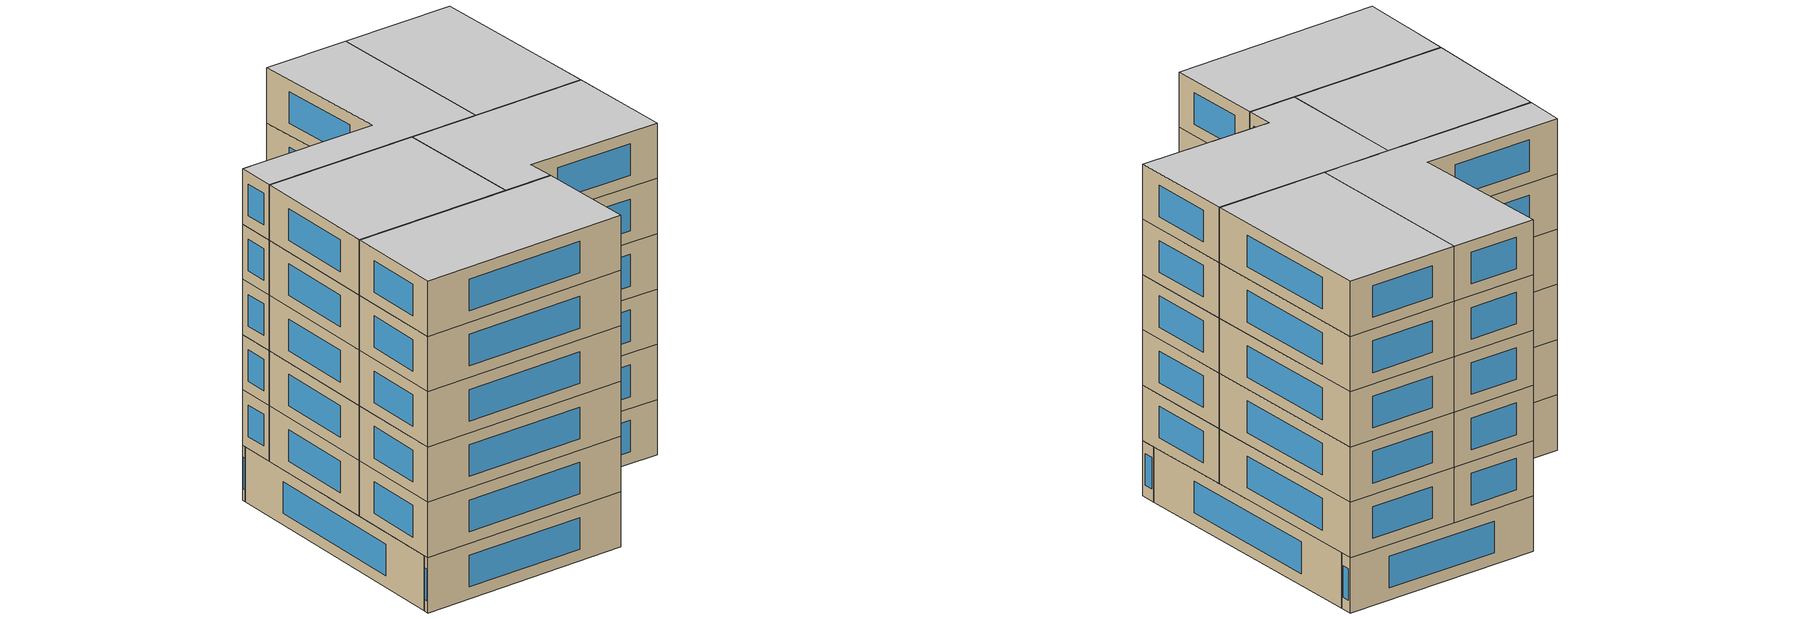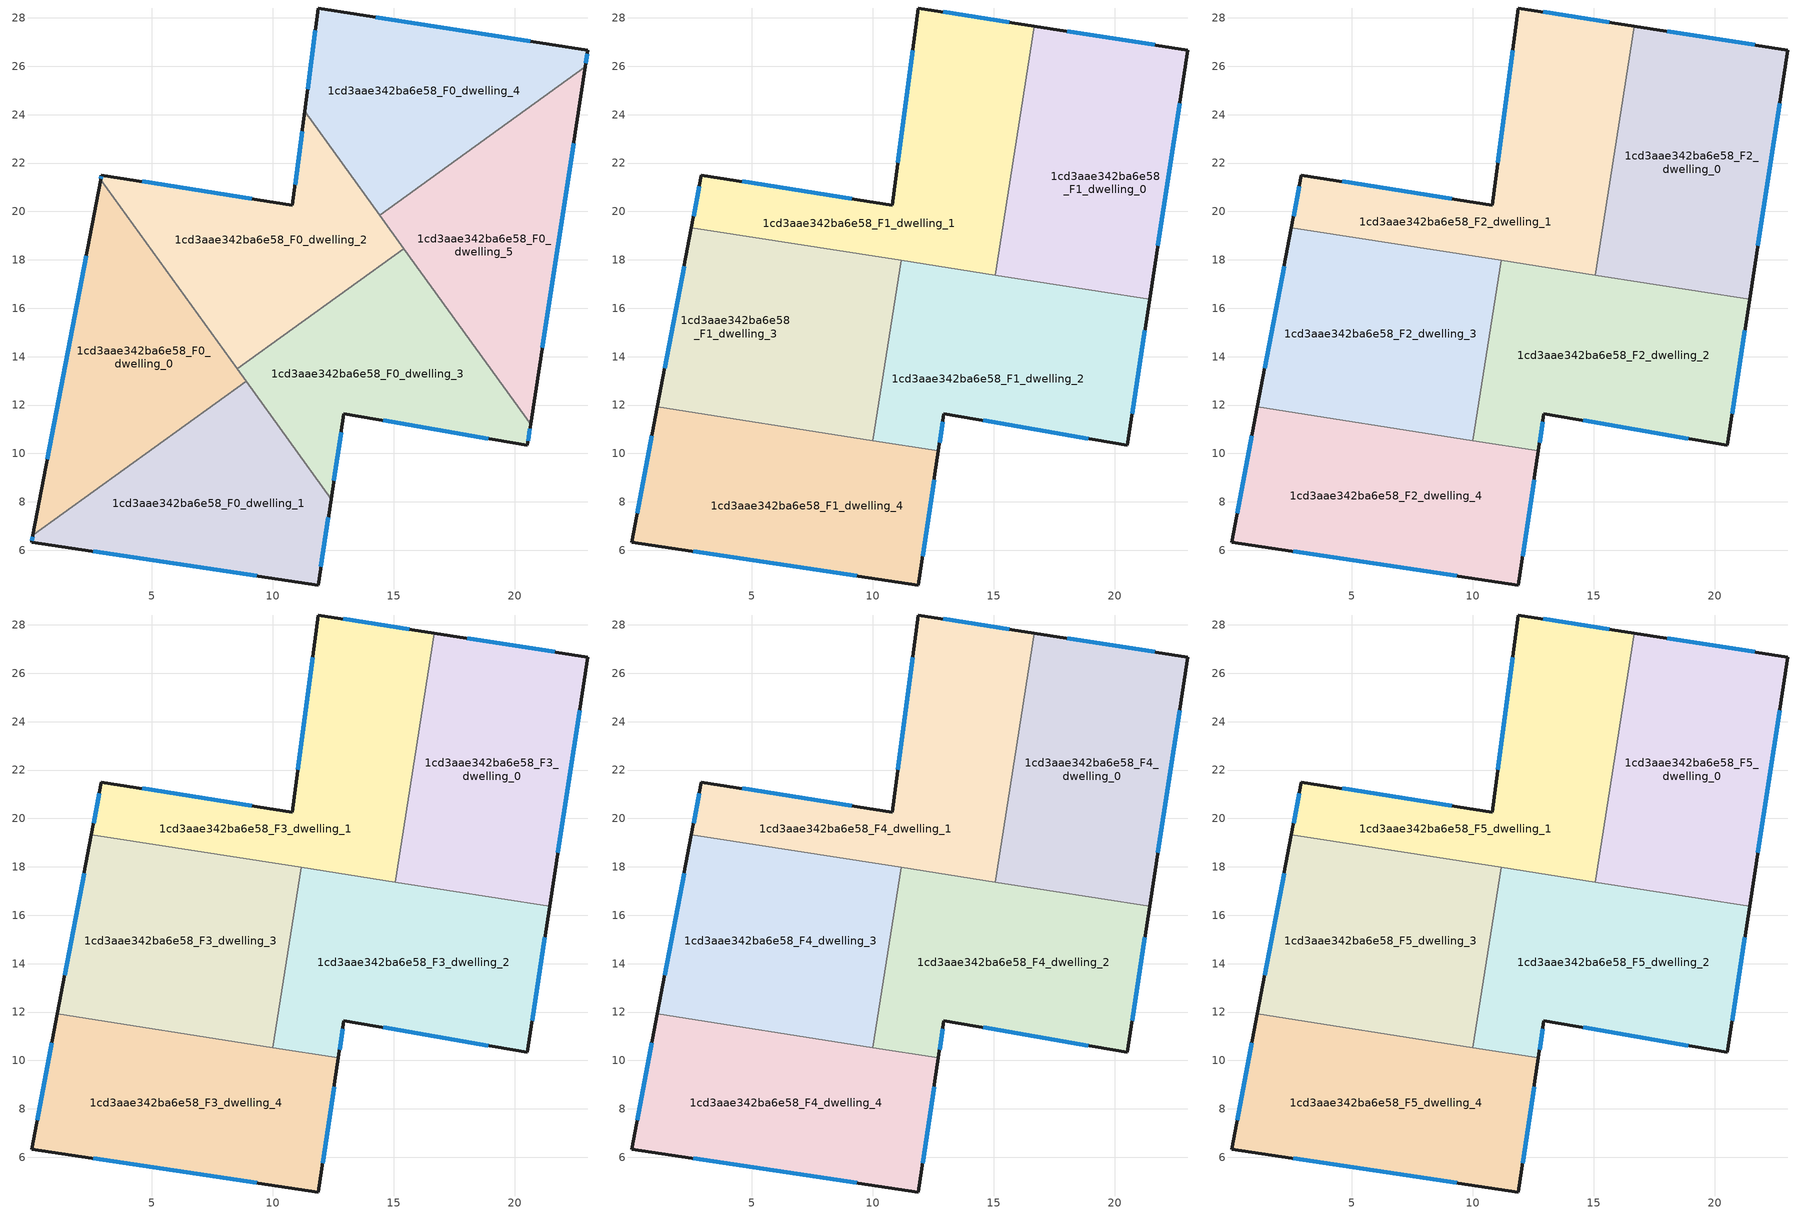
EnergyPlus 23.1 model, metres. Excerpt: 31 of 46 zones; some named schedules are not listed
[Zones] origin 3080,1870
1cd3aae342ba6e58_F0_dwelling_0
 floor ground (EU_floor_Construction): 2.89,21.32 8.91,12.98 0.1,6.62 z0
 wall outside (EU_wall_Construction): 2.89,21.32 0.1,6.62 z0:3
 wall to 1cd3aae342ba6e58_F0_dwelling_1 (EU_wall_Construction): 0.1,6.62 8.91,12.98 z0:3
 wall to 1cd3aae342ba6e58_F0_dwelling_2 (EU_wall_Construction): 8.54,13.49 2.89,21.32 z0:3
 wall to 1cd3aae342ba6e58_F0_dwelling_3 (EU_wall_Construction): 8.91,12.98 8.54,13.49 z0:3
 window (EU_Window_Construction): 2.29,18.17 0.7,9.77 z0.64:2.36
1cd3aae342ba6e58_F0_dwelling_1
 floor ground (EU_floor_Construction): 8.91,12.98 12.42,8.12 11.89,4.56 0.04,6.33 0.1,6.62 z0
 wall outside (EU_wall_Construction): 0.1,6.62 0.04,6.33 11.89,4.56 12.42,8.12 z0:3
 wall to 1cd3aae342ba6e58_F0_dwelling_3 (EU_wall_Construction): 12.42,8.12 8.91,12.98 z0:3
 window (EU_Window_Construction): 12,5.32 12.31,7.35 / 2.58,5.95 9.35,4.94 / 0.09,6.56 0.06,6.39 z0.64:2.36
1cd3aae342ba6e58_F0_dwelling_2
 floor ground (EU_floor_Construction): 11.33,24.14 15.43,18.46 8.54,13.49 2.89,21.32 2.93,21.5 10.82,20.26 z0
 wall outside (EU_wall_Construction): 11.33,24.14 10.82,20.26 2.93,21.5 2.89,21.32 z0:3
 wall to 1cd3aae342ba6e58_F0_dwelling_3 (EU_wall_Construction): 8.54,13.49 15.43,18.46 z0:3
 wall to 1cd3aae342ba6e58_F0_dwelling_4 (EU_wall_Construction): 14.43,19.85 11.33,24.14 z0:3
 wall to 1cd3aae342ba6e58_F0_dwelling_5 (EU_wall_Construction): 15.43,18.46 14.43,19.85 z0:3
 window (EU_Window_Construction): 11.22,23.31 10.93,21.1 / 2.92,21.46 2.9,21.36 / 9.13,20.53 4.62,21.24 z0.64:2.36
 ceiling adiabatic (EU_roof_Construction): 14.12,17.52 4.56,19.01 8.54,13.49 z3
1cd3aae342ba6e58_F0_dwelling_3
 floor ground (EU_floor_Construction): 15.43,18.46 20.66,11.21 20.53,10.34 12.95,11.64 12.42,8.12 8.54,13.49 z0
 wall outside (EU_wall_Construction): 12.42,8.12 12.95,11.64 20.53,10.34 20.66,11.21 z0:3
 wall to 1cd3aae342ba6e58_F0_dwelling_5 (EU_wall_Construction): 20.66,11.21 15.43,18.46 z0:3
 window (EU_Window_Construction): 20.56,10.52 20.64,11.02 / 14.58,11.36 18.91,10.62 / 12.53,8.87 12.84,10.89 z0.64:2.36
1cd3aae342ba6e58_F0_dwelling_4
 floor ground (EU_floor_Construction): 23.03,26.67 22.92,25.98 14.43,19.85 11.33,24.14 11.88,28.41 z0
 wall outside (EU_wall_Construction): 22.92,25.98 23.03,26.67 11.88,28.41 11.33,24.14 z0:3
 wall to 1cd3aae342ba6e58_F0_dwelling_5 (EU_wall_Construction): 14.43,19.85 22.92,25.98 z0:3
 window (EU_Window_Construction): 11.76,27.49 11.45,25.06 / 20.64,27.04 14.27,28.03 / 22.95,26.13 23.01,26.52 z0.64:2.36
1cd3aae342ba6e58_F0_dwelling_5
 floor ground (EU_floor_Construction): 22.92,25.98 20.66,11.21 14.43,19.85 z0
 wall outside (EU_wall_Construction): 20.66,11.21 22.92,25.98 z0:3
 window (EU_Window_Construction): 21.15,14.37 22.44,22.82 z0.64:2.36
1cd3aae342ba6e58_F1_dwelling_0
 floor to 1cd3aae342ba6e58_F0_dwelling_5 (EU_floor_Construction): 22.92,25.98 21.45,16.37 16.36,17.17 15.28,18.66 15.6,20.7 z3
 floor to 1cd3aae342ba6e58_F0_dwelling_3 (EU_floor_Construction): 15.43,18.46 16.36,17.17 15.08,17.37 15.23,18.32 z3
 floor to 1cd3aae342ba6e58_F0_dwelling_4 (EU_floor_Construction): 23.03,26.67 22.92,25.98 15.6,20.7 16.69,27.66 z3
 floor to 1cd3aae342ba6e58_F0_dwelling_2 (EU_floor_Construction): 15.28,18.66 15.43,18.46 15.23,18.32 z3
 wall outside (EU_wall_Construction): 21.45,16.37 23.03,26.67 16.69,27.66 z3:6
 wall to 1cd3aae342ba6e58_F1_dwelling_1 (EU_wall_Construction): 16.69,27.66 15.08,17.37 z3:6
 wall to 1cd3aae342ba6e58_F1_dwelling_2 (EU_wall_Construction): 15.08,17.37 21.45,16.37 z3:6
 window (EU_Window_Construction): 21.67,26.88 18.05,27.44 / 21.79,18.58 22.69,24.46 z3.64:5.36
1cd3aae342ba6e58_F1_dwelling_1
 floor to 1cd3aae342ba6e58_F0_dwelling_2 (EU_floor_Construction): 11.33,24.14 15.28,18.67 15.23,18.32 14.12,17.52 4.56,19.01 2.89,21.32 2.93,21.5 10.82,20.26 z3
 floor to 1cd3aae342ba6e58_F0_dwelling_4 (EU_floor_Construction): 16.69,27.66 15.6,20.7 14.43,19.85 11.33,24.14 11.88,28.41 z3
 floor to 1cd3aae342ba6e58_F0_dwelling_0 (EU_floor_Construction): 2.89,21.32 4.56,19.01 2.52,19.33 z3
 floor to 1cd3aae342ba6e58_F0_dwelling_5 (EU_floor_Construction): 15.6,20.7 15.28,18.67 14.43,19.85 z3
 floor to 1cd3aae342ba6e58_F0_dwelling_3 (EU_floor_Construction): 15.23,18.32 15.08,17.37 14.12,17.52 z3
 wall outside (EU_wall_Construction): 16.69,27.66 11.88,28.41 10.82,20.26 2.93,21.5 2.52,19.33 z3:6
 wall to 1cd3aae342ba6e58_F1_dwelling_3 (EU_wall_Construction): 2.52,19.33 11.18,17.98 z3:6
 wall to 1cd3aae342ba6e58_F1_dwelling_2 (EU_wall_Construction): 11.18,17.98 15.08,17.37 z3:6
 window (EU_Window_Construction): 11.66,26.66 11.05,22.01 / 15.66,27.82 12.91,28.25 / 2.84,21.04 2.6,19.8 / 9.13,20.53 4.62,21.24 z3.64:5.36
1cd3aae342ba6e58_F1_dwelling_2
 floor to 1cd3aae342ba6e58_F0_dwelling_3 (EU_floor_Construction): 16.36,17.17 20.66,11.21 20.53,10.34 12.95,11.64 12.72,10.11 10.76,10.42 10.13,11.28 10.72,15.07 14.12,17.52 z3
 floor to 1cd3aae342ba6e58_F0_dwelling_5 (EU_floor_Construction): 21.45,16.37 20.66,11.21 16.36,17.17 z3
 floor to 1cd3aae342ba6e58_F0_dwelling_1 (EU_floor_Construction): 10.13,11.28 10.76,10.42 10.02,10.53 z3
 floor adiabatic (EU_floor_Construction): 14.12,17.52 10.72,15.07 11.18,17.98 z3
 wall outside (EU_wall_Construction): 12.72,10.11 12.95,11.64 20.53,10.34 21.45,16.37 z3:6
 wall to 1cd3aae342ba6e58_F1_dwelling_3 (EU_wall_Construction): 11.18,17.98 10.02,10.53 z3:6
 wall to 1cd3aae342ba6e58_F1_dwelling_4 (EU_wall_Construction): 10.02,10.53 12.72,10.11 z3:6
 window (EU_Window_Construction): 20.73,11.63 21.26,15.08 / 14.58,11.36 18.91,10.62 / 12.77,10.44 12.9,11.31 z3.64:5.36
1cd3aae342ba6e58_F1_dwelling_3
 floor to 1cd3aae342ba6e58_F0_dwelling_0 (EU_floor_Construction): 4.56,19.01 8.91,12.98 6.32,11.11 1.11,11.92 2.52,19.33 z3
 floor adiabatic (EU_floor_Construction): 11.18,17.98 10.72,15.07 8.54,13.49 4.56,19.01 z3
 floor to 1cd3aae342ba6e58_F0_dwelling_3 (EU_floor_Construction): 10.72,15.07 10.13,11.28 8.54,13.49 z3
 floor to 1cd3aae342ba6e58_F0_dwelling_1 (EU_floor_Construction): 8.91,12.98 10.13,11.28 10.02,10.53 6.32,11.11 z3
 wall outside (EU_wall_Construction): 2.52,19.33 1.11,11.92 z3:6
 wall to 1cd3aae342ba6e58_F1_dwelling_4 (EU_wall_Construction): 1.11,11.92 10.02,10.53 z3:6
 window (EU_Window_Construction): 2.21,17.74 1.41,13.51 z3.64:5.36
1cd3aae342ba6e58_F1_dwelling_4
 floor to 1cd3aae342ba6e58_F0_dwelling_1 (EU_floor_Construction): 10.76,10.42 12.42,8.12 11.89,4.56 0.04,6.33 0.1,6.62 6.32,11.11 z3
 floor to 1cd3aae342ba6e58_F0_dwelling_0 (EU_floor_Construction): 6.32,11.11 0.1,6.62 1.11,11.92 z3
 floor to 1cd3aae342ba6e58_F0_dwelling_3 (EU_floor_Construction): 12.72,10.11 12.42,8.12 10.76,10.42 z3
 wall outside (EU_wall_Construction): 1.11,11.92 0.04,6.33 11.89,4.56 12.72,10.11 z3:6
 window (EU_Window_Construction): 12.07,5.75 12.54,8.92 / 2.58,5.95 9.35,4.94 / 0.88,10.73 0.27,7.53 z3.64:5.36
1cd3aae342ba6e58_F2_dwelling_0
 floor to 1cd3aae342ba6e58_F1_dwelling_0 (EU_floor_Construction): 23.03,26.67 21.45,16.37 15.08,17.37 16.69,27.66 z6
 wall outside (EU_wall_Construction): 21.45,16.37 23.03,26.67 16.69,27.66 z6:9
 wall to 1cd3aae342ba6e58_F2_dwelling_1 (EU_wall_Construction): 16.69,27.66 15.08,17.37 z6:9
 wall to 1cd3aae342ba6e58_F2_dwelling_2 (EU_wall_Construction): 15.08,17.37 21.45,16.37 z6:9
 window (EU_Window_Construction): 21.67,26.88 18.05,27.44 / 21.79,18.58 22.69,24.46 z6.64:8.36
1cd3aae342ba6e58_F2_dwelling_1
 floor to 1cd3aae342ba6e58_F1_dwelling_1 (EU_floor_Construction): 16.69,27.66 15.08,17.37 2.52,19.33 2.93,21.5 10.82,20.26 11.88,28.41 z6
 wall outside (EU_wall_Construction): 16.69,27.66 11.88,28.41 10.82,20.26 2.93,21.5 2.52,19.33 z6:9
 wall to 1cd3aae342ba6e58_F2_dwelling_3 (EU_wall_Construction): 2.52,19.33 11.18,17.98 z6:9
 wall to 1cd3aae342ba6e58_F2_dwelling_2 (EU_wall_Construction): 11.18,17.98 15.08,17.37 z6:9
 window (EU_Window_Construction): 11.66,26.66 11.05,22.01 / 15.66,27.82 12.91,28.25 / 2.84,21.04 2.6,19.8 / 9.13,20.53 4.62,21.24 z6.64:8.36
1cd3aae342ba6e58_F2_dwelling_2
 floor to 1cd3aae342ba6e58_F1_dwelling_2 (EU_floor_Construction): 21.45,16.37 20.53,10.34 12.95,11.64 12.72,10.11 10.02,10.53 11.18,17.98 z6
 wall outside (EU_wall_Construction): 12.72,10.11 12.95,11.64 20.53,10.34 21.45,16.37 z6:9
 wall to 1cd3aae342ba6e58_F2_dwelling_3 (EU_wall_Construction): 11.18,17.98 10.02,10.53 z6:9
 wall to 1cd3aae342ba6e58_F2_dwelling_4 (EU_wall_Construction): 10.02,10.53 12.72,10.11 z6:9
 window (EU_Window_Construction): 20.73,11.63 21.26,15.08 / 14.58,11.36 18.91,10.62 / 12.77,10.44 12.9,11.31 z6.64:8.36
1cd3aae342ba6e58_F2_dwelling_3
 floor to 1cd3aae342ba6e58_F1_dwelling_3 (EU_floor_Construction): 11.18,17.98 10.02,10.53 1.11,11.92 2.52,19.33 z6
 wall outside (EU_wall_Construction): 2.52,19.33 1.11,11.92 z6:9
 wall to 1cd3aae342ba6e58_F2_dwelling_4 (EU_wall_Construction): 1.11,11.92 10.02,10.53 z6:9
 window (EU_Window_Construction): 2.21,17.74 1.41,13.51 z6.64:8.36
1cd3aae342ba6e58_F2_dwelling_4
 floor to 1cd3aae342ba6e58_F1_dwelling_4 (EU_floor_Construction): 12.72,10.11 11.89,4.56 0.04,6.33 1.11,11.92 z6
 wall outside (EU_wall_Construction): 1.11,11.92 0.04,6.33 11.89,4.56 12.72,10.11 z6:9
 window (EU_Window_Construction): 12.07,5.75 12.54,8.92 / 2.58,5.95 9.35,4.94 / 0.88,10.73 0.27,7.53 z6.64:8.36
1cd3aae342ba6e58_F3_dwelling_0
 floor to 1cd3aae342ba6e58_F2_dwelling_0 (EU_floor_Construction): 23.03,26.67 21.45,16.37 15.08,17.37 16.69,27.66 z9
 wall outside (EU_wall_Construction): 21.45,16.37 23.03,26.67 16.69,27.66 z9:12
 wall to 1cd3aae342ba6e58_F3_dwelling_1 (EU_wall_Construction): 16.69,27.66 15.08,17.37 z9:12
 wall to 1cd3aae342ba6e58_F3_dwelling_2 (EU_wall_Construction): 15.08,17.37 21.45,16.37 z9:12
 window (EU_Window_Construction): 21.67,26.88 18.05,27.44 / 21.79,18.58 22.69,24.46 z9.64:11.36
1cd3aae342ba6e58_F3_dwelling_1
 floor to 1cd3aae342ba6e58_F2_dwelling_1 (EU_floor_Construction): 16.69,27.66 15.08,17.37 2.52,19.33 2.93,21.5 10.82,20.26 11.88,28.41 z9
 wall outside (EU_wall_Construction): 16.69,27.66 11.88,28.41 10.82,20.26 2.93,21.5 2.52,19.33 z9:12
 wall to 1cd3aae342ba6e58_F3_dwelling_3 (EU_wall_Construction): 2.52,19.33 11.18,17.98 z9:12
 wall to 1cd3aae342ba6e58_F3_dwelling_2 (EU_wall_Construction): 11.18,17.98 15.08,17.37 z9:12
 window (EU_Window_Construction): 11.66,26.66 11.05,22.01 / 15.66,27.82 12.91,28.25 / 2.84,21.04 2.6,19.8 / 9.13,20.53 4.62,21.24 z9.64:11.36
1cd3aae342ba6e58_F3_dwelling_2
 floor to 1cd3aae342ba6e58_F2_dwelling_2 (EU_floor_Construction): 21.45,16.37 20.53,10.34 12.95,11.64 12.72,10.11 10.02,10.53 11.18,17.98 z9
 wall outside (EU_wall_Construction): 12.72,10.11 12.95,11.64 20.53,10.34 21.45,16.37 z9:12
 wall to 1cd3aae342ba6e58_F3_dwelling_3 (EU_wall_Construction): 11.18,17.98 10.02,10.53 z9:12
 wall to 1cd3aae342ba6e58_F3_dwelling_4 (EU_wall_Construction): 10.02,10.53 12.72,10.11 z9:12
 window (EU_Window_Construction): 20.73,11.63 21.26,15.08 / 14.58,11.36 18.91,10.62 / 12.77,10.44 12.9,11.31 z9.64:11.36
1cd3aae342ba6e58_F3_dwelling_3
 floor to 1cd3aae342ba6e58_F2_dwelling_3 (EU_floor_Construction): 11.18,17.98 10.02,10.53 1.11,11.92 2.52,19.33 z9
 wall outside (EU_wall_Construction): 2.52,19.33 1.11,11.92 z9:12
 wall to 1cd3aae342ba6e58_F3_dwelling_4 (EU_wall_Construction): 1.11,11.92 10.02,10.53 z9:12
 window (EU_Window_Construction): 2.21,17.74 1.41,13.51 z9.64:11.36
1cd3aae342ba6e58_F3_dwelling_4
 floor to 1cd3aae342ba6e58_F2_dwelling_4 (EU_floor_Construction): 12.72,10.11 11.89,4.56 0.04,6.33 1.11,11.92 z9
 wall outside (EU_wall_Construction): 1.11,11.92 0.04,6.33 11.89,4.56 12.72,10.11 z9:12
 window (EU_Window_Construction): 12.07,5.75 12.54,8.92 / 2.58,5.95 9.35,4.94 / 0.88,10.73 0.27,7.53 z9.64:11.36
1cd3aae342ba6e58_F4_dwelling_0
 floor to 1cd3aae342ba6e58_F3_dwelling_0 (EU_floor_Construction): 23.03,26.67 21.45,16.37 15.08,17.37 16.69,27.66 z12
 wall outside (EU_wall_Construction): 21.45,16.37 23.03,26.67 16.69,27.66 z12:15
 wall to 1cd3aae342ba6e58_F4_dwelling_1 (EU_wall_Construction): 16.69,27.66 15.08,17.37 z12:15
 wall to 1cd3aae342ba6e58_F4_dwelling_2 (EU_wall_Construction): 15.08,17.37 21.45,16.37 z12:15
 window (EU_Window_Construction): 21.67,26.88 18.05,27.44 / 21.79,18.58 22.69,24.46 z12.64:14.36
1cd3aae342ba6e58_F4_dwelling_1
 floor to 1cd3aae342ba6e58_F3_dwelling_1 (EU_floor_Construction): 16.69,27.66 15.08,17.37 2.52,19.33 2.93,21.5 10.82,20.26 11.88,28.41 z12
 wall outside (EU_wall_Construction): 16.69,27.66 11.88,28.41 10.82,20.26 2.93,21.5 2.52,19.33 z12:15
 wall to 1cd3aae342ba6e58_F4_dwelling_3 (EU_wall_Construction): 2.52,19.33 11.18,17.98 z12:15
 wall to 1cd3aae342ba6e58_F4_dwelling_2 (EU_wall_Construction): 11.18,17.98 15.08,17.37 z12:15
 window (EU_Window_Construction): 11.66,26.66 11.05,22.01 / 15.66,27.82 12.91,28.25 / 2.84,21.04 2.6,19.8 / 9.13,20.53 4.62,21.24 z12.64:14.36
1cd3aae342ba6e58_F4_dwelling_2
 floor to 1cd3aae342ba6e58_F3_dwelling_2 (EU_floor_Construction): 21.45,16.37 20.53,10.34 12.95,11.64 12.72,10.11 10.02,10.53 11.18,17.98 z12
 wall outside (EU_wall_Construction): 12.72,10.11 12.95,11.64 20.53,10.34 21.45,16.37 z12:15
 wall to 1cd3aae342ba6e58_F4_dwelling_3 (EU_wall_Construction): 11.18,17.98 10.02,10.53 z12:15
 wall to 1cd3aae342ba6e58_F4_dwelling_4 (EU_wall_Construction): 10.02,10.53 12.72,10.11 z12:15
 window (EU_Window_Construction): 20.73,11.63 21.26,15.08 / 14.58,11.36 18.91,10.62 / 12.77,10.44 12.9,11.31 z12.64:14.36
1cd3aae342ba6e58_F4_dwelling_3
 floor to 1cd3aae342ba6e58_F3_dwelling_3 (EU_floor_Construction): 11.18,17.98 10.02,10.53 1.11,11.92 2.52,19.33 z12
 wall outside (EU_wall_Construction): 2.52,19.33 1.11,11.92 z12:15
 wall to 1cd3aae342ba6e58_F4_dwelling_4 (EU_wall_Construction): 1.11,11.92 10.02,10.53 z12:15
 window (EU_Window_Construction): 2.21,17.74 1.41,13.51 z12.64:14.36
1cd3aae342ba6e58_F4_dwelling_4
 floor to 1cd3aae342ba6e58_F3_dwelling_4 (EU_floor_Construction): 12.72,10.11 11.89,4.56 0.04,6.33 1.11,11.92 z12
 wall outside (EU_wall_Construction): 1.11,11.92 0.04,6.33 11.89,4.56 12.72,10.11 z12:15
 window (EU_Window_Construction): 12.07,5.75 12.54,8.92 / 2.58,5.95 9.35,4.94 / 0.88,10.73 0.27,7.53 z12.64:14.36
1cd3aae342ba6e58_F5_dwelling_0
 floor to 1cd3aae342ba6e58_F4_dwelling_0 (EU_floor_Construction): 23.03,26.67 21.45,16.37 15.08,17.37 16.69,27.66 z15
 wall outside (EU_wall_Construction): 21.45,16.37 23.03,26.67 16.69,27.66 z15:18
 wall to 1cd3aae342ba6e58_F5_dwelling_1 (EU_wall_Construction): 16.69,27.66 15.08,17.37 z15:18
 wall to 1cd3aae342ba6e58_F5_dwelling_2 (EU_wall_Construction): 15.08,17.37 21.45,16.37 z15:18
 window (EU_Window_Construction): 21.67,26.88 18.05,27.44 / 21.79,18.58 22.69,24.46 z15.64:17.36
 ceiling to 1cd3aae342ba6e58_F6_dwelling_0 (EU_floor_Construction): 21.45,16.37 23.03,26.67 16.69,27.66 15.08,17.37 z18
1cd3aae342ba6e58_F5_dwelling_1
 floor to 1cd3aae342ba6e58_F4_dwelling_1 (EU_floor_Construction): 16.69,27.66 15.08,17.37 2.52,19.33 2.93,21.5 10.82,20.26 11.88,28.41 z15
 wall outside (EU_wall_Construction): 16.69,27.66 11.88,28.41 10.82,20.26 2.93,21.5 2.52,19.33 z15:18
 wall to 1cd3aae342ba6e58_F5_dwelling_3 (EU_wall_Construction): 2.52,19.33 11.18,17.98 z15:18
 wall to 1cd3aae342ba6e58_F5_dwelling_2 (EU_wall_Construction): 11.18,17.98 15.08,17.37 z15:18
 window (EU_Window_Construction): 11.66,26.66 11.05,22.01 / 15.66,27.82 12.91,28.25 / 2.84,21.04 2.6,19.8 / 9.13,20.53 4.62,21.24 z15.64:17.36
 ceiling to 1cd3aae342ba6e58_F6_dwelling_1 (EU_floor_Construction): 15.08,17.37 16.69,27.66 11.88,28.41 10.82,20.26 2.93,21.5 2.52,19.33 z18
1cd3aae342ba6e58_F5_dwelling_2
 floor to 1cd3aae342ba6e58_F4_dwelling_2 (EU_floor_Construction): 21.45,16.37 20.53,10.34 12.95,11.64 12.72,10.11 10.02,10.53 11.18,17.98 z15
 wall outside (EU_wall_Construction): 12.72,10.11 12.95,11.64 20.53,10.34 21.45,16.37 z15:18
 wall to 1cd3aae342ba6e58_F5_dwelling_3 (EU_wall_Construction): 11.18,17.98 10.02,10.53 z15:18
 wall to 1cd3aae342ba6e58_F5_dwelling_4 (EU_wall_Construction): 10.02,10.53 12.72,10.11 z15:18
 window (EU_Window_Construction): 20.73,11.63 21.26,15.08 / 14.58,11.36 18.91,10.62 / 12.77,10.44 12.9,11.31 z15.64:17.36
 ceiling to 1cd3aae342ba6e58_F6_dwelling_2 (EU_floor_Construction): 20.53,10.34 21.45,16.37 11.18,17.98 10.02,10.53 12.72,10.11 12.95,11.64 z18
1cd3aae342ba6e58_F5_dwelling_3
 floor to 1cd3aae342ba6e58_F4_dwelling_3 (EU_floor_Construction): 11.18,17.98 10.02,10.53 1.11,11.92 2.52,19.33 z15
 wall outside (EU_wall_Construction): 2.52,19.33 1.11,11.92 z15:18
 wall to 1cd3aae342ba6e58_F5_dwelling_4 (EU_wall_Construction): 1.11,11.92 10.02,10.53 z15:18
 window (EU_Window_Construction): 2.21,17.74 1.41,13.51 z15.64:17.36
 ceiling to 1cd3aae342ba6e58_F6_dwelling_3 (EU_floor_Construction): 10.02,10.53 11.18,17.98 2.52,19.33 1.11,11.92 z18
1cd3aae342ba6e58_F5_dwelling_4
 floor to 1cd3aae342ba6e58_F4_dwelling_4 (EU_floor_Construction): 12.72,10.11 11.89,4.56 0.04,6.33 1.11,11.92 z15
 wall outside (EU_wall_Construction): 1.11,11.92 0.04,6.33 11.89,4.56 12.72,10.11 z15:18
 window (EU_Window_Construction): 12.07,5.75 12.54,8.92 / 2.58,5.95 9.35,4.94 / 0.88,10.73 0.27,7.53 z15.64:17.36
 ceiling to 1cd3aae342ba6e58_F6_dwelling_4 (EU_floor_Construction): 11.89,4.56 12.72,10.11 1.11,11.92 0.04,6.33 z18
[Building]
EU S2 Campaign: North Axis=0; Terrain=City; Solar Distribution=FullExterior
[Site:Location]
Yerevan-Zvartnots.Intl.AP: Latitude=40.15; Longitude=44.383; Time Zone=4; Elevation=854
[SizingPeriod:WeatherFileDays]
AnnualSizingPeriod: Begin Month=1; Begin Day of Month=1; End Month=12; End Day of Month=31; Day of Week for Start Day=Monday; Use Weather File Daylight Saving Period=No; Use Weather File Rain and Snow Indicators=No
[MATERIAL]
EU_InternalMass_Material: Roughness=MediumRough; Thickness=0.1; Conductivity=1; Density=1800; Specific Heat=900; Thermal Absorptance=0.9; Solar Absorptance=0.7; Visible Absorptance=0.7
[MATERIAL:NOMASS] Roughness=MediumRough; Thermal Absorptance=0.9; Solar Absorptance=0.7; Visible Absorptance=0.7
Name | Thermal Resistance
EU_wall_NoMass | 1.05043
EU_roof_NoMass | 1.45357
EU_floor_NoMass | 0.478065
[WINDOWMATERIAL:SIMPLEGLAZINGSYSTEM]
EU_Window_SimpleGlazing: UFactor=2.5566; Solar Heat Gain Coefficient=0.75; Visible Transmittance=0.75
[CONSTRUCTION]
EU_wall_Construction: EU_wall_NoMass
EU_roof_Construction: EU_roof_NoMass
EU_floor_Construction: EU_floor_NoMass
EU_Window_Construction: EU_Window_SimpleGlazing
EU_InternalMass_Construction: EU_InternalMass_Material
[ZONE] Type=1; Multiplier=1; Ceiling Height=autocalculate; Floor Area=autocalculate; Part of Total Floor Area=Yes
Name | Volume
1cd3aae342ba6e58_F0_dwelling_0 | 167.522
1cd3aae342ba6e58_F1_dwelling_0; 1cd3aae342ba6e58_F2_dwelling_0; 1cd3aae342ba6e58_F3_dwelling_0; 1cd3aae342ba6e58_F4_dwelling_0; 1cd3aae342ba6e58_F5_dwelling_0 | 201.011
1cd3aae342ba6e58_F0_dwelling_1 | 167.539
1cd3aae342ba6e58_F1_dwelling_1; 1cd3aae342ba6e58_F2_dwelling_1; 1cd3aae342ba6e58_F3_dwelling_1; 1cd3aae342ba6e58_F4_dwelling_1; 1cd3aae342ba6e58_F5_dwelling_1 | 201.066
1cd3aae342ba6e58_F0_dwelling_2 | 167.526
1cd3aae342ba6e58_F1_dwelling_2; 1cd3aae342ba6e58_F2_dwelling_2; 1cd3aae342ba6e58_F3_dwelling_2; 1cd3aae342ba6e58_F4_dwelling_2; 1cd3aae342ba6e58_F5_dwelling_2 | 201.031
1cd3aae342ba6e58_F0_dwelling_3 | 167.533
1cd3aae342ba6e58_F1_dwelling_3; 1cd3aae342ba6e58_F2_dwelling_3; 1cd3aae342ba6e58_F3_dwelling_3; 1cd3aae342ba6e58_F4_dwelling_3; 1cd3aae342ba6e58_F5_dwelling_3 | 201.038
1cd3aae342ba6e58_F0_dwelling_4 | 167.514
1cd3aae342ba6e58_F1_dwelling_4; 1cd3aae342ba6e58_F2_dwelling_4; 1cd3aae342ba6e58_F3_dwelling_4; 1cd3aae342ba6e58_F4_dwelling_4; 1cd3aae342ba6e58_F5_dwelling_4 | 201.039
1cd3aae342ba6e58_F0_dwelling_5 | 167.534
[INTERNALMASS] Construction=EU_InternalMass_Construction
Name | Zone or ZoneList | Surface Area
1cd3aae342ba6e58_F0_dwelling_0_EU_InternalMass | 1cd3aae342ba6e58_F0_dwelling_0 | 55.8408
1cd3aae342ba6e58_F0_dwelling_1_EU_InternalMass | 1cd3aae342ba6e58_F0_dwelling_1 | 55.8461
1cd3aae342ba6e58_F0_dwelling_2_EU_InternalMass | 1cd3aae342ba6e58_F0_dwelling_2 | 55.8423
1cd3aae342ba6e58_F0_dwelling_3_EU_InternalMass | 1cd3aae342ba6e58_F0_dwelling_3 | 55.8445
1cd3aae342ba6e58_F0_dwelling_4_EU_InternalMass | 1cd3aae342ba6e58_F0_dwelling_4 | 55.8382
1cd3aae342ba6e58_F0_dwelling_5_EU_InternalMass | 1cd3aae342ba6e58_F0_dwelling_5 | 55.8445
1cd3aae342ba6e58_F1_dwelling_0_EU_InternalMass | 1cd3aae342ba6e58_F1_dwelling_0 | 67.0035
1cd3aae342ba6e58_F1_dwelling_1_EU_InternalMass | 1cd3aae342ba6e58_F1_dwelling_1 | 67.0235
1cd3aae342ba6e58_F1_dwelling_2_EU_InternalMass | 1cd3aae342ba6e58_F1_dwelling_2 | 67.0095
1cd3aae342ba6e58_F1_dwelling_3_EU_InternalMass | 1cd3aae342ba6e58_F1_dwelling_3 | 67.0107
1cd3aae342ba6e58_F1_dwelling_4_EU_InternalMass | 1cd3aae342ba6e58_F1_dwelling_4 | 67.0129
1cd3aae342ba6e58_F2_dwelling_0_EU_InternalMass | 1cd3aae342ba6e58_F2_dwelling_0 | 67.0035
1cd3aae342ba6e58_F2_dwelling_1_EU_InternalMass | 1cd3aae342ba6e58_F2_dwelling_1 | 67.0235
1cd3aae342ba6e58_F2_dwelling_2_EU_InternalMass | 1cd3aae342ba6e58_F2_dwelling_2 | 67.0095
1cd3aae342ba6e58_F2_dwelling_3_EU_InternalMass | 1cd3aae342ba6e58_F2_dwelling_3 | 67.0107
1cd3aae342ba6e58_F2_dwelling_4_EU_InternalMass | 1cd3aae342ba6e58_F2_dwelling_4 | 67.0129
1cd3aae342ba6e58_F3_dwelling_0_EU_InternalMass | 1cd3aae342ba6e58_F3_dwelling_0 | 67.0035
1cd3aae342ba6e58_F3_dwelling_1_EU_InternalMass | 1cd3aae342ba6e58_F3_dwelling_1 | 67.0235
1cd3aae342ba6e58_F3_dwelling_2_EU_InternalMass | 1cd3aae342ba6e58_F3_dwelling_2 | 67.0095
1cd3aae342ba6e58_F3_dwelling_3_EU_InternalMass | 1cd3aae342ba6e58_F3_dwelling_3 | 67.0107
1cd3aae342ba6e58_F3_dwelling_4_EU_InternalMass | 1cd3aae342ba6e58_F3_dwelling_4 | 67.0129
1cd3aae342ba6e58_F4_dwelling_0_EU_InternalMass | 1cd3aae342ba6e58_F4_dwelling_0 | 67.0035
1cd3aae342ba6e58_F4_dwelling_1_EU_InternalMass | 1cd3aae342ba6e58_F4_dwelling_1 | 67.0235
1cd3aae342ba6e58_F4_dwelling_2_EU_InternalMass | 1cd3aae342ba6e58_F4_dwelling_2 | 67.0095
1cd3aae342ba6e58_F4_dwelling_3_EU_InternalMass | 1cd3aae342ba6e58_F4_dwelling_3 | 67.0107
1cd3aae342ba6e58_F4_dwelling_4_EU_InternalMass | 1cd3aae342ba6e58_F4_dwelling_4 | 67.0129
1cd3aae342ba6e58_F5_dwelling_0_EU_InternalMass | 1cd3aae342ba6e58_F5_dwelling_0 | 67.0035
1cd3aae342ba6e58_F5_dwelling_1_EU_InternalMass | 1cd3aae342ba6e58_F5_dwelling_1 | 67.0235
1cd3aae342ba6e58_F5_dwelling_2_EU_InternalMass | 1cd3aae342ba6e58_F5_dwelling_2 | 67.0095
1cd3aae342ba6e58_F5_dwelling_3_EU_InternalMass | 1cd3aae342ba6e58_F5_dwelling_3 | 67.0107
1cd3aae342ba6e58_F5_dwelling_4_EU_InternalMass | 1cd3aae342ba6e58_F5_dwelling_4 | 67.0129
[OTHEREQUIPMENT] Fuel Type=Electricity; Design Level Calculation Method=Watts/Area; Power per Zone Floor Area=1; Fraction Latent=0; Fraction Radiant=0; Fraction Lost=0; Carbon Dioxide Generation Rate=0; EndUse Subcategory=EU_Step8_InternalGains
Name | Zone or ZoneList or Space or SpaceList | Schedule
EU_Step8_InternalGain_1cd3aae342ba6e58_F0_dwelling_0_f000 | 1cd3aae342ba6e58_F0_dwelling_0 | EU_Step8_GainSchedule_1cd3aae342ba6e58_F0_dwelling_0_f000
EU_Step8_InternalGain_1cd3aae342ba6e58_F0_dwelling_1_f000 | 1cd3aae342ba6e58_F0_dwelling_1 | EU_Step8_GainSchedule_1cd3aae342ba6e58_F0_dwelling_1_f000
EU_Step8_InternalGain_1cd3aae342ba6e58_F0_dwelling_2_f000 | 1cd3aae342ba6e58_F0_dwelling_2 | EU_Step8_GainSchedule_1cd3aae342ba6e58_F0_dwelling_2_f000
EU_Step8_InternalGain_1cd3aae342ba6e58_F0_dwelling_3_f000 | 1cd3aae342ba6e58_F0_dwelling_3 | EU_Step8_GainSchedule_1cd3aae342ba6e58_F0_dwelling_3_f000
EU_Step8_InternalGain_1cd3aae342ba6e58_F0_dwelling_4_f000 | 1cd3aae342ba6e58_F0_dwelling_4 | EU_Step8_GainSchedule_1cd3aae342ba6e58_F0_dwelling_4_f000
EU_Step8_InternalGain_1cd3aae342ba6e58_F0_dwelling_5_f000 | 1cd3aae342ba6e58_F0_dwelling_5 | EU_Step8_GainSchedule_1cd3aae342ba6e58_F0_dwelling_5_f000
EU_Step8_InternalGain_1cd3aae342ba6e58_F1_dwelling_0_f000 | 1cd3aae342ba6e58_F1_dwelling_0 | EU_Step8_GainSchedule_1cd3aae342ba6e58_F1_dwelling_0_f000
EU_Step8_InternalGain_1cd3aae342ba6e58_F1_dwelling_1_f000 | 1cd3aae342ba6e58_F1_dwelling_1 | EU_Step8_GainSchedule_1cd3aae342ba6e58_F1_dwelling_1_f000
EU_Step8_InternalGain_1cd3aae342ba6e58_F1_dwelling_2_f000 | 1cd3aae342ba6e58_F1_dwelling_2 | EU_Step8_GainSchedule_1cd3aae342ba6e58_F1_dwelling_2_f000
EU_Step8_InternalGain_1cd3aae342ba6e58_F1_dwelling_3_f000 | 1cd3aae342ba6e58_F1_dwelling_3 | EU_Step8_GainSchedule_1cd3aae342ba6e58_F1_dwelling_3_f000
EU_Step8_InternalGain_1cd3aae342ba6e58_F1_dwelling_4_f000 | 1cd3aae342ba6e58_F1_dwelling_4 | EU_Step8_GainSchedule_1cd3aae342ba6e58_F1_dwelling_4_f000
EU_Step8_InternalGain_1cd3aae342ba6e58_F2_dwelling_0_f000 | 1cd3aae342ba6e58_F2_dwelling_0 | EU_Step8_GainSchedule_1cd3aae342ba6e58_F2_dwelling_0_f000
EU_Step8_InternalGain_1cd3aae342ba6e58_F2_dwelling_1_f000 | 1cd3aae342ba6e58_F2_dwelling_1 | EU_Step8_GainSchedule_1cd3aae342ba6e58_F2_dwelling_1_f000
EU_Step8_InternalGain_1cd3aae342ba6e58_F2_dwelling_2_f000 | 1cd3aae342ba6e58_F2_dwelling_2 | EU_Step8_GainSchedule_1cd3aae342ba6e58_F2_dwelling_2_f000
EU_Step8_InternalGain_1cd3aae342ba6e58_F2_dwelling_3_f000 | 1cd3aae342ba6e58_F2_dwelling_3 | EU_Step8_GainSchedule_1cd3aae342ba6e58_F2_dwelling_3_f000
EU_Step8_InternalGain_1cd3aae342ba6e58_F2_dwelling_4_f000 | 1cd3aae342ba6e58_F2_dwelling_4 | EU_Step8_GainSchedule_1cd3aae342ba6e58_F2_dwelling_4_f000
EU_Step8_InternalGain_1cd3aae342ba6e58_F3_dwelling_0_f000 | 1cd3aae342ba6e58_F3_dwelling_0 | EU_Step8_GainSchedule_1cd3aae342ba6e58_F3_dwelling_0_f000
EU_Step8_InternalGain_1cd3aae342ba6e58_F3_dwelling_1_f000 | 1cd3aae342ba6e58_F3_dwelling_1 | EU_Step8_GainSchedule_1cd3aae342ba6e58_F3_dwelling_1_f000
EU_Step8_InternalGain_1cd3aae342ba6e58_F3_dwelling_2_f000 | 1cd3aae342ba6e58_F3_dwelling_2 | EU_Step8_GainSchedule_1cd3aae342ba6e58_F3_dwelling_2_f000
EU_Step8_InternalGain_1cd3aae342ba6e58_F3_dwelling_3_f000 | 1cd3aae342ba6e58_F3_dwelling_3 | EU_Step8_GainSchedule_1cd3aae342ba6e58_F3_dwelling_3_f000
EU_Step8_InternalGain_1cd3aae342ba6e58_F3_dwelling_4_f000 | 1cd3aae342ba6e58_F3_dwelling_4 | EU_Step8_GainSchedule_1cd3aae342ba6e58_F3_dwelling_4_f000
EU_Step8_InternalGain_1cd3aae342ba6e58_F4_dwelling_0_f000 | 1cd3aae342ba6e58_F4_dwelling_0 | EU_Step8_GainSchedule_1cd3aae342ba6e58_F4_dwelling_0_f000
EU_Step8_InternalGain_1cd3aae342ba6e58_F4_dwelling_1_f000 | 1cd3aae342ba6e58_F4_dwelling_1 | EU_Step8_GainSchedule_1cd3aae342ba6e58_F4_dwelling_1_f000
EU_Step8_InternalGain_1cd3aae342ba6e58_F4_dwelling_2_f000 | 1cd3aae342ba6e58_F4_dwelling_2 | EU_Step8_GainSchedule_1cd3aae342ba6e58_F4_dwelling_2_f000
EU_Step8_InternalGain_1cd3aae342ba6e58_F4_dwelling_3_f000 | 1cd3aae342ba6e58_F4_dwelling_3 | EU_Step8_GainSchedule_1cd3aae342ba6e58_F4_dwelling_3_f000
EU_Step8_InternalGain_1cd3aae342ba6e58_F4_dwelling_4_f000 | 1cd3aae342ba6e58_F4_dwelling_4 | EU_Step8_GainSchedule_1cd3aae342ba6e58_F4_dwelling_4_f000
EU_Step8_InternalGain_1cd3aae342ba6e58_F5_dwelling_0_f000 | 1cd3aae342ba6e58_F5_dwelling_0 | EU_Step8_GainSchedule_1cd3aae342ba6e58_F5_dwelling_0_f000
EU_Step8_InternalGain_1cd3aae342ba6e58_F5_dwelling_1_f000 | 1cd3aae342ba6e58_F5_dwelling_1 | EU_Step8_GainSchedule_1cd3aae342ba6e58_F5_dwelling_1_f000
EU_Step8_InternalGain_1cd3aae342ba6e58_F5_dwelling_2_f000 | 1cd3aae342ba6e58_F5_dwelling_2 | EU_Step8_GainSchedule_1cd3aae342ba6e58_F5_dwelling_2_f000
EU_Step8_InternalGain_1cd3aae342ba6e58_F5_dwelling_3_f000 | 1cd3aae342ba6e58_F5_dwelling_3 | EU_Step8_GainSchedule_1cd3aae342ba6e58_F5_dwelling_3_f000
EU_Step8_InternalGain_1cd3aae342ba6e58_F5_dwelling_4_f000 | 1cd3aae342ba6e58_F5_dwelling_4 | EU_Step8_GainSchedule_1cd3aae342ba6e58_F5_dwelling_4_f000
[ZONEVENTILATION:DESIGNFLOWRATE] Schedule=EU_AlwaysOn; Design Flow Rate Calculation Method=AirChanges/Hour; Air Changes per Hour=0.557805; Ventilation Type=Natural; Fan Pressure Rise=0; Fan Total Efficiency=1; Constant Term Coefficient=1; Temperature Term Coefficient=0; Velocity Term Coefficient=0; Velocity Squared Term Coefficient=0; Minimum Indoor Temperature=-100; Maximum Indoor Temperature=100; Delta Temperature=-100; Minimum Outdoor Temperature=-100; Maximum Outdoor Temperature=100; Maximum Wind Speed=40
Name | Zone or ZoneList or Space or SpaceList
EU_ConstantAir_1cd3aae342ba6e58_F0_dwelling_0 | 1cd3aae342ba6e58_F0_dwelling_0
EU_ConstantAir_1cd3aae342ba6e58_F0_dwelling_1 | 1cd3aae342ba6e58_F0_dwelling_1
EU_ConstantAir_1cd3aae342ba6e58_F0_dwelling_2 | 1cd3aae342ba6e58_F0_dwelling_2
EU_ConstantAir_1cd3aae342ba6e58_F0_dwelling_3 | 1cd3aae342ba6e58_F0_dwelling_3
EU_ConstantAir_1cd3aae342ba6e58_F0_dwelling_4 | 1cd3aae342ba6e58_F0_dwelling_4
EU_ConstantAir_1cd3aae342ba6e58_F0_dwelling_5 | 1cd3aae342ba6e58_F0_dwelling_5
EU_ConstantAir_1cd3aae342ba6e58_F1_dwelling_0 | 1cd3aae342ba6e58_F1_dwelling_0
EU_ConstantAir_1cd3aae342ba6e58_F1_dwelling_1 | 1cd3aae342ba6e58_F1_dwelling_1
EU_ConstantAir_1cd3aae342ba6e58_F1_dwelling_2 | 1cd3aae342ba6e58_F1_dwelling_2
EU_ConstantAir_1cd3aae342ba6e58_F1_dwelling_3 | 1cd3aae342ba6e58_F1_dwelling_3
EU_ConstantAir_1cd3aae342ba6e58_F1_dwelling_4 | 1cd3aae342ba6e58_F1_dwelling_4
EU_ConstantAir_1cd3aae342ba6e58_F2_dwelling_0 | 1cd3aae342ba6e58_F2_dwelling_0
EU_ConstantAir_1cd3aae342ba6e58_F2_dwelling_1 | 1cd3aae342ba6e58_F2_dwelling_1
EU_ConstantAir_1cd3aae342ba6e58_F2_dwelling_2 | 1cd3aae342ba6e58_F2_dwelling_2
EU_ConstantAir_1cd3aae342ba6e58_F2_dwelling_3 | 1cd3aae342ba6e58_F2_dwelling_3
EU_ConstantAir_1cd3aae342ba6e58_F2_dwelling_4 | 1cd3aae342ba6e58_F2_dwelling_4
EU_ConstantAir_1cd3aae342ba6e58_F3_dwelling_0 | 1cd3aae342ba6e58_F3_dwelling_0
EU_ConstantAir_1cd3aae342ba6e58_F3_dwelling_1 | 1cd3aae342ba6e58_F3_dwelling_1
EU_ConstantAir_1cd3aae342ba6e58_F3_dwelling_2 | 1cd3aae342ba6e58_F3_dwelling_2
EU_ConstantAir_1cd3aae342ba6e58_F3_dwelling_3 | 1cd3aae342ba6e58_F3_dwelling_3
EU_ConstantAir_1cd3aae342ba6e58_F3_dwelling_4 | 1cd3aae342ba6e58_F3_dwelling_4
EU_ConstantAir_1cd3aae342ba6e58_F4_dwelling_0 | 1cd3aae342ba6e58_F4_dwelling_0
EU_ConstantAir_1cd3aae342ba6e58_F4_dwelling_1 | 1cd3aae342ba6e58_F4_dwelling_1
EU_ConstantAir_1cd3aae342ba6e58_F4_dwelling_2 | 1cd3aae342ba6e58_F4_dwelling_2
EU_ConstantAir_1cd3aae342ba6e58_F4_dwelling_3 | 1cd3aae342ba6e58_F4_dwelling_3
EU_ConstantAir_1cd3aae342ba6e58_F4_dwelling_4 | 1cd3aae342ba6e58_F4_dwelling_4
EU_ConstantAir_1cd3aae342ba6e58_F5_dwelling_0 | 1cd3aae342ba6e58_F5_dwelling_0
EU_ConstantAir_1cd3aae342ba6e58_F5_dwelling_1 | 1cd3aae342ba6e58_F5_dwelling_1
EU_ConstantAir_1cd3aae342ba6e58_F5_dwelling_2 | 1cd3aae342ba6e58_F5_dwelling_2
EU_ConstantAir_1cd3aae342ba6e58_F5_dwelling_3 | 1cd3aae342ba6e58_F5_dwelling_3
EU_ConstantAir_1cd3aae342ba6e58_F5_dwelling_4 | 1cd3aae342ba6e58_F5_dwelling_4
[HVACTEMPLATE:ZONE:IDEALLOADSAIRSYSTEM] System Availability Schedule=EU_AlwaysOn; Maximum Heating Supply Air Temperature=50; Minimum Cooling Supply Air Temperature=13; Maximum Heating Supply Air Humidity Ratio=0.0156; Minimum Cooling Supply Air Humidity Ratio=0.0077; Heating Limit=NoLimit; Cooling Limit=NoLimit; Heating Availability Schedule=EU_AlwaysOn; Cooling Availability Schedule=EU_CoolingOff; Dehumidification Control Type=ConstantSensibleHeatRatio; Cooling Sensible Heat Ratio=0.7; Dehumidification Setpoint=60; Humidification Control Type=None; Humidification Setpoint=30; Outdoor Air Method=None; Outdoor Air Flow Rate per Person=0.00944; Outdoor Air Flow Rate per Zone Floor Area=0; Outdoor Air Flow Rate per Zone=0; Demand Controlled Ventilation Type=None; Outdoor Air Economizer Type=NoEconomizer; Heat Recovery Type=None; Sensible Heat Recovery Effectiveness=0.7; Latent Heat Recovery Effectiveness=0.65
Name | Template Thermostat
1cd3aae342ba6e58_F0_dwelling_0 | EU_HeatOnly_1cd3aae342ba6e58_F0_dwelling_0
1cd3aae342ba6e58_F0_dwelling_1 | EU_HeatOnly_1cd3aae342ba6e58_F0_dwelling_1
1cd3aae342ba6e58_F0_dwelling_2 | EU_HeatOnly_1cd3aae342ba6e58_F0_dwelling_2
1cd3aae342ba6e58_F0_dwelling_3 | EU_HeatOnly_1cd3aae342ba6e58_F0_dwelling_3
1cd3aae342ba6e58_F0_dwelling_4 | EU_HeatOnly_1cd3aae342ba6e58_F0_dwelling_4
1cd3aae342ba6e58_F0_dwelling_5 | EU_HeatOnly_1cd3aae342ba6e58_F0_dwelling_5
1cd3aae342ba6e58_F1_dwelling_0 | EU_HeatOnly_1cd3aae342ba6e58_F1_dwelling_0
1cd3aae342ba6e58_F1_dwelling_1 | EU_HeatOnly_1cd3aae342ba6e58_F1_dwelling_1
1cd3aae342ba6e58_F1_dwelling_2 | EU_HeatOnly_1cd3aae342ba6e58_F1_dwelling_2
1cd3aae342ba6e58_F1_dwelling_3 | EU_HeatOnly_1cd3aae342ba6e58_F1_dwelling_3
1cd3aae342ba6e58_F1_dwelling_4 | EU_HeatOnly_1cd3aae342ba6e58_F1_dwelling_4
1cd3aae342ba6e58_F2_dwelling_0 | EU_HeatOnly_1cd3aae342ba6e58_F2_dwelling_0
1cd3aae342ba6e58_F2_dwelling_1 | EU_HeatOnly_1cd3aae342ba6e58_F2_dwelling_1
1cd3aae342ba6e58_F2_dwelling_2 | EU_HeatOnly_1cd3aae342ba6e58_F2_dwelling_2
1cd3aae342ba6e58_F2_dwelling_3 | EU_HeatOnly_1cd3aae342ba6e58_F2_dwelling_3
1cd3aae342ba6e58_F2_dwelling_4 | EU_HeatOnly_1cd3aae342ba6e58_F2_dwelling_4
1cd3aae342ba6e58_F3_dwelling_0 | EU_HeatOnly_1cd3aae342ba6e58_F3_dwelling_0
1cd3aae342ba6e58_F3_dwelling_1 | EU_HeatOnly_1cd3aae342ba6e58_F3_dwelling_1
1cd3aae342ba6e58_F3_dwelling_2 | EU_HeatOnly_1cd3aae342ba6e58_F3_dwelling_2
1cd3aae342ba6e58_F3_dwelling_3 | EU_HeatOnly_1cd3aae342ba6e58_F3_dwelling_3
1cd3aae342ba6e58_F3_dwelling_4 | EU_HeatOnly_1cd3aae342ba6e58_F3_dwelling_4
1cd3aae342ba6e58_F4_dwelling_0 | EU_HeatOnly_1cd3aae342ba6e58_F4_dwelling_0
1cd3aae342ba6e58_F4_dwelling_1 | EU_HeatOnly_1cd3aae342ba6e58_F4_dwelling_1
1cd3aae342ba6e58_F4_dwelling_2 | EU_HeatOnly_1cd3aae342ba6e58_F4_dwelling_2
1cd3aae342ba6e58_F4_dwelling_3 | EU_HeatOnly_1cd3aae342ba6e58_F4_dwelling_3
1cd3aae342ba6e58_F4_dwelling_4 | EU_HeatOnly_1cd3aae342ba6e58_F4_dwelling_4
1cd3aae342ba6e58_F5_dwelling_0 | EU_HeatOnly_1cd3aae342ba6e58_F5_dwelling_0
1cd3aae342ba6e58_F5_dwelling_1 | EU_HeatOnly_1cd3aae342ba6e58_F5_dwelling_1
1cd3aae342ba6e58_F5_dwelling_2 | EU_HeatOnly_1cd3aae342ba6e58_F5_dwelling_2
1cd3aae342ba6e58_F5_dwelling_3 | EU_HeatOnly_1cd3aae342ba6e58_F5_dwelling_3
1cd3aae342ba6e58_F5_dwelling_4 | EU_HeatOnly_1cd3aae342ba6e58_F5_dwelling_4
[SIZING:ZONE] Zone Cooling Design Supply Air Temperature Input Method=SupplyAirTemperature; Zone Cooling Design Supply Air Temperature=13; Zone Heating Design Supply Air Temperature Input Method=SupplyAirTemperature; Zone Heating Design Supply Air Temperature=50; Zone Cooling Design Supply Air Humidity Ratio=0.008; Zone Heating Design Supply Air Humidity Ratio=0.008; Cooling Design Air Flow Method=DesignDay; Cooling Design Air Flow Rate=0; Cooling Minimum Air Flow per Zone Floor Area=0.000762; Cooling Minimum Air Flow=0; Cooling Minimum Air Flow Fraction=0.2; Heating Design Air Flow Method=DesignDay; Heating Design Air Flow Rate=0; Heating Maximum Air Flow per Zone Floor Area=0.002032; Heating Maximum Air Flow=0.141576; Heating Maximum Air Flow Fraction=0.3; Account for Dedicated Outdoor Air System=No; Dedicated Outdoor Air System Control Strategy=NeutralSupplyAir; Dedicated Outdoor Air Low Setpoint Temperature for Design=autosize; Dedicated Outdoor Air High Setpoint Temperature for Design=autosize; Zone Load Sizing Method=Sensible Load Only No Latent Load; Zone Latent Cooling Design Supply Air Humidity Ratio Input Method=HumidityRatioDifference; Zone Cooling Design Supply Air Humidity Ratio Difference=0.005; Zone Latent Heating Design Supply Air Humidity Ratio Input Method=HumidityRatioDifference; Zone Humidification Design Supply Air Humidity Ratio Difference=0.005
1cd3aae342ba6e58_F0_dwelling_0; 1cd3aae342ba6e58_F0_dwelling_1; 1cd3aae342ba6e58_F0_dwelling_2; 1cd3aae342ba6e58_F0_dwelling_3; 1cd3aae342ba6e58_F0_dwelling_4; 1cd3aae342ba6e58_F0_dwelling_5; 1cd3aae342ba6e58_F1_dwelling_0; 1cd3aae342ba6e58_F1_dwelling_1; 1cd3aae342ba6e58_F1_dwelling_2; 1cd3aae342ba6e58_F1_dwelling_3; 1cd3aae342ba6e58_F1_dwelling_4; 1cd3aae342ba6e58_F2_dwelling_0; 1cd3aae342ba6e58_F2_dwelling_1; 1cd3aae342ba6e58_F2_dwelling_2; 1cd3aae342ba6e58_F2_dwelling_3; 1cd3aae342ba6e58_F2_dwelling_4; 1cd3aae342ba6e58_F3_dwelling_0; 1cd3aae342ba6e58_F3_dwelling_1; 1cd3aae342ba6e58_F3_dwelling_2; 1cd3aae342ba6e58_F3_dwelling_3; 1cd3aae342ba6e58_F3_dwelling_4; 1cd3aae342ba6e58_F4_dwelling_0; 1cd3aae342ba6e58_F4_dwelling_1; 1cd3aae342ba6e58_F4_dwelling_2; 1cd3aae342ba6e58_F4_dwelling_3; 1cd3aae342ba6e58_F4_dwelling_4; 1cd3aae342ba6e58_F5_dwelling_0; 1cd3aae342ba6e58_F5_dwelling_1; 1cd3aae342ba6e58_F5_dwelling_2; 1cd3aae342ba6e58_F5_dwelling_3; 1cd3aae342ba6e58_F5_dwelling_4
[SCHEDULE:FILE] Column Number=1; Rows to Skip at Top=0; Number of Hours of Data=8760; Column Separator=Comma; Interpolate to Timestep=No; Minutes per Item=60; Adjust Schedule for Daylight Savings=Yes
Name | File
EU_Step8_GainSchedule_1cd3aae342ba6e58_F0_dwelling_0_f000 | ../../schedules/1cd3aae342ba6e58/1cd3aae342ba6e58_F0_dwelling_0_f000_gain.csv
EU_Step8_GainSchedule_1cd3aae342ba6e58_F0_dwelling_1_f000 | ../../schedules/1cd3aae342ba6e58/1cd3aae342ba6e58_F0_dwelling_1_f000_gain.csv
EU_Step8_GainSchedule_1cd3aae342ba6e58_F0_dwelling_2_f000 | ../../schedules/1cd3aae342ba6e58/1cd3aae342ba6e58_F0_dwelling_2_f000_gain.csv
EU_Step8_GainSchedule_1cd3aae342ba6e58_F0_dwelling_3_f000 | ../../schedules/1cd3aae342ba6e58/1cd3aae342ba6e58_F0_dwelling_3_f000_gain.csv
EU_Step8_GainSchedule_1cd3aae342ba6e58_F0_dwelling_4_f000 | ../../schedules/1cd3aae342ba6e58/1cd3aae342ba6e58_F0_dwelling_4_f000_gain.csv
EU_Step8_GainSchedule_1cd3aae342ba6e58_F0_dwelling_5_f000 | ../../schedules/1cd3aae342ba6e58/1cd3aae342ba6e58_F0_dwelling_5_f000_gain.csv
EU_Step8_GainSchedule_1cd3aae342ba6e58_F1_dwelling_0_f000 | ../../schedules/1cd3aae342ba6e58/1cd3aae342ba6e58_F1_dwelling_0_f000_gain.csv
EU_Step8_GainSchedule_1cd3aae342ba6e58_F1_dwelling_1_f000 | ../../schedules/1cd3aae342ba6e58/1cd3aae342ba6e58_F1_dwelling_1_f000_gain.csv
EU_Step8_GainSchedule_1cd3aae342ba6e58_F1_dwelling_2_f000 | ../../schedules/1cd3aae342ba6e58/1cd3aae342ba6e58_F1_dwelling_2_f000_gain.csv
EU_Step8_GainSchedule_1cd3aae342ba6e58_F1_dwelling_3_f000 | ../../schedules/1cd3aae342ba6e58/1cd3aae342ba6e58_F1_dwelling_3_f000_gain.csv
EU_Step8_GainSchedule_1cd3aae342ba6e58_F1_dwelling_4_f000 | ../../schedules/1cd3aae342ba6e58/1cd3aae342ba6e58_F1_dwelling_4_f000_gain.csv
EU_Step8_GainSchedule_1cd3aae342ba6e58_F2_dwelling_0_f000 | ../../schedules/1cd3aae342ba6e58/1cd3aae342ba6e58_F2_dwelling_0_f000_gain.csv
EU_Step8_GainSchedule_1cd3aae342ba6e58_F2_dwelling_1_f000 | ../../schedules/1cd3aae342ba6e58/1cd3aae342ba6e58_F2_dwelling_1_f000_gain.csv
EU_Step8_GainSchedule_1cd3aae342ba6e58_F2_dwelling_2_f000 | ../../schedules/1cd3aae342ba6e58/1cd3aae342ba6e58_F2_dwelling_2_f000_gain.csv
EU_Step8_GainSchedule_1cd3aae342ba6e58_F2_dwelling_3_f000 | ../../schedules/1cd3aae342ba6e58/1cd3aae342ba6e58_F2_dwelling_3_f000_gain.csv
EU_Step8_GainSchedule_1cd3aae342ba6e58_F2_dwelling_4_f000 | ../../schedules/1cd3aae342ba6e58/1cd3aae342ba6e58_F2_dwelling_4_f000_gain.csv
EU_Step8_GainSchedule_1cd3aae342ba6e58_F3_dwelling_0_f000 | ../../schedules/1cd3aae342ba6e58/1cd3aae342ba6e58_F3_dwelling_0_f000_gain.csv
EU_Step8_GainSchedule_1cd3aae342ba6e58_F3_dwelling_1_f000 | ../../schedules/1cd3aae342ba6e58/1cd3aae342ba6e58_F3_dwelling_1_f000_gain.csv
EU_Step8_GainSchedule_1cd3aae342ba6e58_F3_dwelling_2_f000 | ../../schedules/1cd3aae342ba6e58/1cd3aae342ba6e58_F3_dwelling_2_f000_gain.csv
EU_Step8_GainSchedule_1cd3aae342ba6e58_F3_dwelling_3_f000 | ../../schedules/1cd3aae342ba6e58/1cd3aae342ba6e58_F3_dwelling_3_f000_gain.csv
EU_Step8_GainSchedule_1cd3aae342ba6e58_F3_dwelling_4_f000 | ../../schedules/1cd3aae342ba6e58/1cd3aae342ba6e58_F3_dwelling_4_f000_gain.csv
EU_Step8_GainSchedule_1cd3aae342ba6e58_F4_dwelling_0_f000 | ../../schedules/1cd3aae342ba6e58/1cd3aae342ba6e58_F4_dwelling_0_f000_gain.csv
EU_Step8_GainSchedule_1cd3aae342ba6e58_F4_dwelling_1_f000 | ../../schedules/1cd3aae342ba6e58/1cd3aae342ba6e58_F4_dwelling_1_f000_gain.csv
EU_Step8_GainSchedule_1cd3aae342ba6e58_F4_dwelling_2_f000 | ../../schedules/1cd3aae342ba6e58/1cd3aae342ba6e58_F4_dwelling_2_f000_gain.csv
EU_Step8_GainSchedule_1cd3aae342ba6e58_F4_dwelling_3_f000 | ../../schedules/1cd3aae342ba6e58/1cd3aae342ba6e58_F4_dwelling_3_f000_gain.csv
EU_Step8_GainSchedule_1cd3aae342ba6e58_F4_dwelling_4_f000 | ../../schedules/1cd3aae342ba6e58/1cd3aae342ba6e58_F4_dwelling_4_f000_gain.csv
EU_Step8_GainSchedule_1cd3aae342ba6e58_F5_dwelling_0_f000 | ../../schedules/1cd3aae342ba6e58/1cd3aae342ba6e58_F5_dwelling_0_f000_gain.csv
EU_Step8_GainSchedule_1cd3aae342ba6e58_F5_dwelling_1_f000 | ../../schedules/1cd3aae342ba6e58/1cd3aae342ba6e58_F5_dwelling_1_f000_gain.csv
